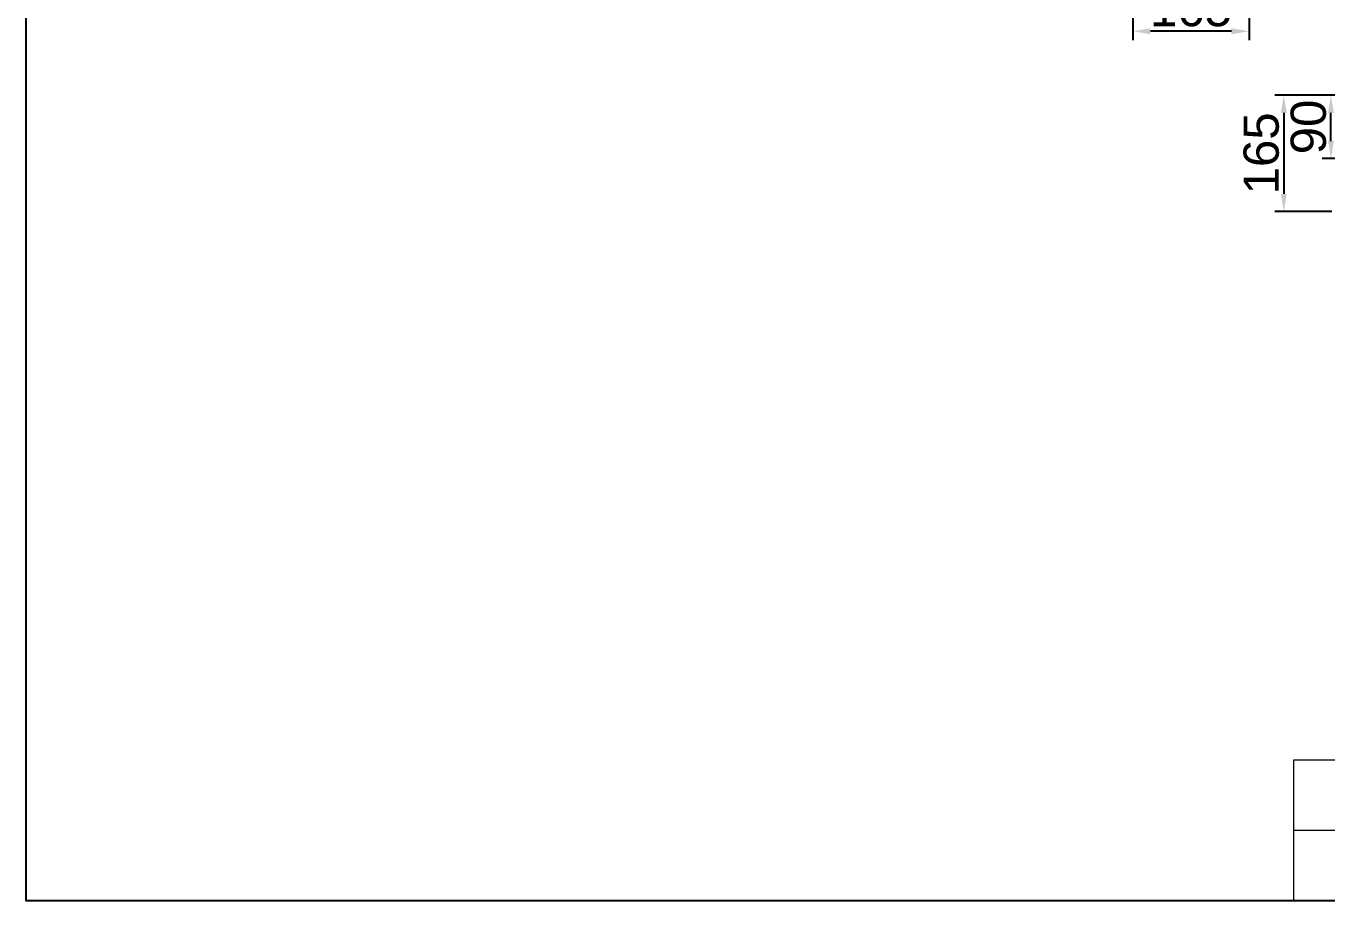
# Model space of a CAD drawing. Header units: millimetres. Extents: x 0 to 182016, y 11 to 3710.
# Drawn here: x 23555 to 25401, y 11 to 1253 of the extents above; entities that cross this region are included whole.
import ezdxf

# ---------------------------------------------------------------- set-up
doc = ezdxf.new("R2010")
doc.units = ezdxf.units.MM
doc.styles.get("Standard").update_dxf_attribs({"font": 'arial.ttf'})
doc.dimstyles.new('Padidinti matmenys', dxfattribs={"dimscale": 10, "dimtxt": 5, "dimasz": 2.5, "dimexe": 1.25, "dimexo": 0.625, "dimtad": 1, "dimdec": 1, "dimtxsty": 'Standard', "dimcen": 2.5, "dimadec": 0, "dimazin": 0, "dimtfac": 1, "dimtdec": 1, "dimtmove": 0, "dimatfit": 3, "dimfxl": 1, "dimarcsym": 0})

# ---------------------------------------------------------------- blocks, each defined once
blk = doc.blocks.new('*D1393')
at = {"color": 0, "lineweight": -2, "transparency": 16777216}
for p, q in [((25461.3, 1154.8), (25394.4, 1154.8)), ((25406.9, 1089.8), (25406.9, 1129.8)), ((25497.3, 1064.8), (25394.4, 1064.8))]:
    blk.add_line(p, q, dxfattribs=at)
at = {"color": 0, "transparency": 16777216}
for points in [[(25402.8, 1129.8), (25411.1, 1129.8), (25406.9, 1154.8)], [(25402.8, 1089.8), (25411.1, 1089.8), (25406.9, 1064.8)]]:
    blk.add_solid(points, dxfattribs=at)
at = {"layer": 'Defpoints', "color": 0, "transparency": 16777216}
for p in [(25406.9, 1154.8), (25467.5, 1154.8), (25503.5, 1064.8)]:
    blk.add_point(p, dxfattribs=at)
at = {"color": 0, "lineweight": 5, "transparency": 16777216, "insert": (25375.1, 1109.8), "char_height": 50, "attachment_point": 5, "rotation": 90}
blk.add_mtext('90', dxfattribs=at)
blk = doc.blocks.new('*D1992')
at = {"color": 0, "lineweight": -2, "transparency": 16777216}
for p, q in [((25408.3, 1154.8), (25327.5, 1154.8)), ((25340, 1129.8), (25340, 1014.8)), ((25408.3, 989.8), (25327.5, 989.8))]:
    blk.add_line(p, q, dxfattribs=at)
at = {"color": 0, "transparency": 16777216}
for points in [[(25335.8, 1129.8), (25344.2, 1129.8), (25340, 1154.8)], [(25335.8, 1014.8), (25344.2, 1014.8), (25340, 989.8)]]:
    blk.add_solid(points, dxfattribs=at)
at = {"layer": 'Defpoints', "color": 0, "transparency": 16777216}
for p in [(25414.5, 1154.8), (25340, 989.8), (25414.5, 989.8)]:
    blk.add_point(p, dxfattribs=at)
at = {"color": 0, "lineweight": 5, "transparency": 16777216, "insert": (25308.2, 1072.3), "char_height": 50, "attachment_point": 5, "rotation": 90}
blk.add_mtext('165', dxfattribs=at)
blk = doc.blocks.new('*D1404')
at = {"color": 0, "lineweight": -2, "transparency": 16777216}
for p, q in [((25125.8, 1308.9), (25125.8, 1233.2)), ((25290.8, 1308.9), (25290.8, 1233.2)), ((25265.8, 1245.7), (25150.8, 1245.7))]:
    blk.add_line(p, q, dxfattribs=at)
at = {"color": 0, "transparency": 16777216}
for points in [[(25150.8, 1249.9), (25150.8, 1241.5), (25125.8, 1245.7)], [(25265.8, 1249.9), (25265.8, 1241.5), (25290.8, 1245.7)]]:
    blk.add_solid(points, dxfattribs=at)
at = {"layer": 'Defpoints', "color": 0, "transparency": 16777216}
for p in [(25125.8, 1315.2), (25290.8, 1315.2), (25125.8, 1245.7)]:
    blk.add_point(p, dxfattribs=at)
at = {"color": 0, "lineweight": 5, "transparency": 16777216, "insert": (25208.3, 1277.5), "char_height": 50, "attachment_point": 5}
blk.add_mtext('165', dxfattribs=at)

msp = doc.modelspace()

# ---------------------------------------------------------------- linework, layer by layer
at = {"lineweight": 0}
for p, q in [((29054.308253, 210.9357406), (25353.8479686, 210.9357406)), ((25353.8479686, 210.9357406), (25353.8479686, 10.9108603)), ((26080.814486, 110.9233004), (25353.8479686, 110.9233004))]:
    msp.add_line(p, q, dxfattribs=at)
msp.add_lwpolyline([(29054.308253, 3710.4502728), (29054.308253, 10.9108603), (23554.9929102, 10.9108603), (23554.9929102, 3710.4502728)], close=True)

# ---------------------------------------------------------------- dimensions: what is measured, and where the dimension line sits
at = {"color": 1, "lineweight": 5}
dim = msp.add_linear_dim(base=(25125.8213733, 1245.6961139), p1=(25290.8213733, 1315.1617728), p2=(25125.8213733, 1315.1617728), dimstyle='Padidinti matmenys', dxfattribs=at)
dim.commit()
dim.dimension.update_dxf_attribs({"geometry": '*D1404', "text_midpoint": (25208.3213733, 1277.4747633)})
dim = msp.add_linear_dim(base=(25340.0113447, 989.8116468), p1=(25414.5150221, 1154.8116468), p2=(25414.5150221, 989.8116468), angle=90, dimstyle='Padidinti matmenys', dxfattribs=at)
dim.commit()
dim.dimension.update_dxf_attribs({"geometry": '*D1992', "text_midpoint": (25308.2326953, 1072.3116468)})
dim = msp.add_linear_dim(base=(25406.9175405, 1154.8116468), p1=(25503.5150225, 1064.8116468), p2=(25467.5150225, 1154.8116468), angle=90, dimstyle='Padidinti matmenys', dxfattribs=at)
dim.commit()
dim.dimension.update_dxf_attribs({"geometry": '*D1393', "text_midpoint": (25406.9175405, 1109.8116468), "dimtype": 160})

doc.saveas('drawing.dxf')
